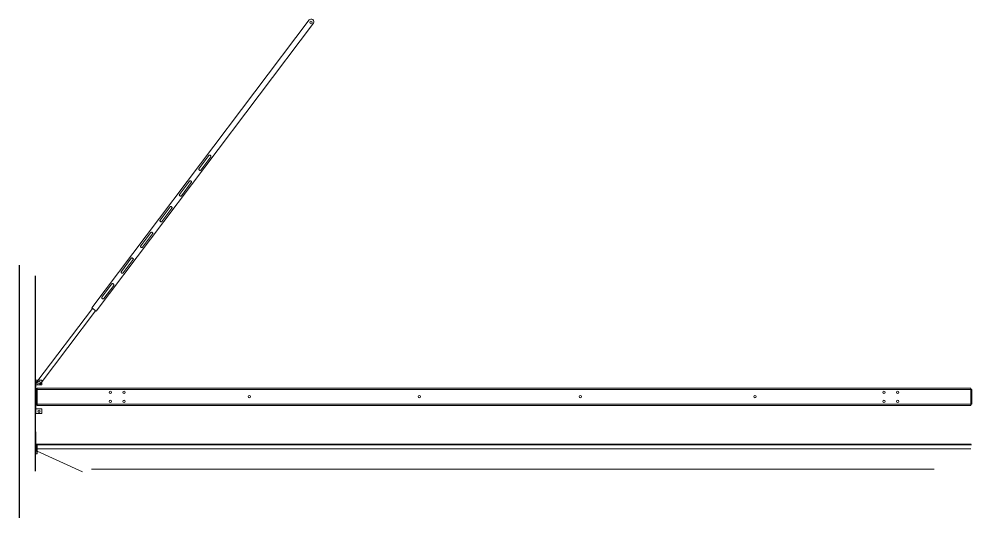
# Model space of a CAD drawing. Header units: millimetres. Extents: x -1075 to 24338, y -11868 to 7393.
# Drawn here: x 9758 to 11831, y -8920 to -7835 of the extents above; entities that cross this region are included whole.
import ezdxf

# ---------------------------------------------------------------- set-up
doc = ezdxf.new("R2010")
doc.units = ezdxf.units.MM
doc.layers.add('A-ELEV-MBE', color=253, linetype='Continuous', lineweight=18)
doc.layers.add('A-SECT-MCUT', color=7, linetype='Continuous', lineweight=25)

msp = doc.modelspace()

# ---------------------------------------------------------------- linework, layer by layer
at = {"layer": 'A-ELEV-MBE'}
for p, q in [((9916.1, -8463.3, -412.9), (10388.8, -7837.2, -412.9)), ((9925.7, -8470.5, -412.9), (10398.4, -7844.5, -412.9)), ((9796.8, -8623.8, -412.9), (9917.3, -8464.2, -412.9)), ((9804, -8629.2, -412.9), (9924.5, -8469.6, -412.9)), ((9916.1, -8463.3, -412.9), (9925.7, -8470.5, -412.9)), ((9792.9, -8692.8), (9792.9, -8619.9)), ((9792.9, -8619.9), (9794.4, -8619.9)), ((9794.4, -8692.8), (9794.4, -8619.9)), ((9807.4, -8619.9), (9794.4, -8619.9)), ((9807.4, -8630.3), (9807.4, -8619.9)), ((9794.4, -8630.3), (9807.4, -8630.3)), ((9797.4, -8639.1), (9794.4, -8637.6)), ((9796.4, -8639.8), (9794.4, -8638.7)), ((9794.9, -8640.3), (9794.9, -8672.3)), ((11830.9, -8640.3), (9794.9, -8640.3)), ((9796.4, -8639.8), (9796.4, -8672.9)), ((11828.4, -8637.3), (9797.4, -8637.3)), ((9797.4, -8640.3), (9797.4, -8637.3)), ((9797.4, -8639.1), (9797.4, -8673.5)), ((9797.4, -8640.3), (9797.4, -8672.3)), ((11828.4, -8640.3), (11828.4, -8637.3)), ((11828.4, -8640.3), (11828.4, -8672.3)), ((11830.9, -8640.3), (11830.9, -8672.3)), ((9796.4, -8672.9), (9794.4, -8674)), ((9797.4, -8673.5), (9794.4, -8675.1)), ((9807.4, -8682.4), (9794.4, -8682.4)), ((11830.9, -8672.3), (9794.9, -8672.3)), ((9797.4, -8672.3), (9797.4, -8675.3)), ((11828.4, -8675.3), (9797.4, -8675.3)), ((9807.4, -8692.8), (9807.4, -8682.4)), ((11828.4, -8672.3), (11828.4, -8675.3)), ((9792.9, -8692.8), (9794.4, -8692.8)), ((9794.4, -8692.8), (9807.4, -8692.8)), ((9792.9, -8780.4), (9792.9, -8732.3)), ((9792.9, -8732.3), (9794.4, -8732.3)), ((9794.4, -8780.4), (9794.4, -8732.3)), ((9794.4, -8760.6), (9797.4, -8760.6)), ((9796.4, -8759.2), (9794.9, -8760.6)), ((9794.9, -8760.6), (9794.9, -8774.5)), ((9795.9, -8760.6), (11829.9, -8760.6)), ((9795.9, -8774.5), (9795.9, -8760.6)), ((9796.4, -8759.2), (11829.4, -8759.2)), ((9796.4, -8760.2), (11829.4, -8760.2)), ((9796.9, -8760.6), (9796.9, -8780.4)), ((9797.4, -8760.6), (9797.4, -8780.4)), ((9797.4, -8774.5), (9797.4, -8760.6)), ((9794.4, -8780.4), (9792.9, -8780.4)), ((9797.4, -8780.4), (9794.4, -8780.4)), ((9794.9, -8774.5), (9795.9, -8774.5)), ((9797.4, -8769.2), (11828.4, -8769.2)), ((9797.4, -8774.5), (9896, -8819.2)), ((9915.1, -8813.6), (11748.9, -8813.6))]:
    msp.add_line(p, q, dxfattribs=at)
at = {"layer": 'A-ELEV-MBE', "elevation": -412.9}
for points in [[(10149.1, -8160.5), (10170.8, -8131.8, -0.414214), (10173.6, -8131.4), (10174.4, -8132, -0.414214), (10174.8, -8134.8), (10153.1, -8163.5, -0.414214), (10150.3, -8163.9), (10149.5, -8163.3, -0.414214)], [(10106.9, -8216.4), (10128.6, -8187.6, -0.414214), (10131.4, -8187.3), (10132.2, -8187.9, -0.414214), (10132.6, -8190.7), (10110.9, -8219.4, -0.414214), (10108.1, -8219.8), (10107.3, -8219.2, -0.414214)], [(10064.7, -8272.2), (10086.4, -8243.5, -0.414214), (10089.2, -8243.1), (10090, -8243.7, -0.414214), (10090.4, -8246.5), (10068.7, -8275.3, -0.414214), (10065.9, -8275.6), (10065.1, -8275, -0.414214)], [(10022.6, -8328.1), (10044.3, -8299.4, -0.414214), (10047.1, -8299), (10047.9, -8299.6, -0.414214), (10048.2, -8302.4), (10026.5, -8331.1, -0.414214), (10023.7, -8331.5), (10023, -8330.9, -0.414214)], [(9980.4, -8384), (10002.1, -8355.2, -0.414214), (10004.9, -8354.8), (10005.7, -8355.4, -0.414214), (10006.1, -8358.2), (9984.4, -8387, -0.414214), (9981.6, -8387.4), (9980.8, -8386.8, -0.414214)], [(9938.2, -8439.8), (9959.9, -8411.1, -0.414214), (9962.7, -8410.7), (9963.5, -8411.3, -0.414214), (9963.9, -8414.1), (9942.2, -8442.8, -0.414214), (9939.4, -8443.2), (9938.6, -8442.6, -0.414214)]]:
    msp.add_lwpolyline(points, format="xyb", close=True, dxfattribs=at)
at = {"layer": 'A-ELEV-MBE'}
for centre in [(10392.9, -7842.3, -412.9), (9801.3, -8625.1), (9801.3, -8625.1), (9956.2, -8646.6, -412.9), (9986.2, -8646.6, -412.9), (11639.5, -8646.6, -412.9), (11669.5, -8646.6, -412.9), (9956.2, -8666.5, -412.9), (9986.2, -8666.5, -412.9), (10258.8, -8655.8, -412.9), (10628.8, -8655.8, -412.9), (10978.8, -8655.8, -412.9), (11358.8, -8655.8, -412.9), (11639.5, -8666.5, -412.9), (11669.5, -8666.5, -412.9), (9801.3, -8687.6)]:
    msp.add_circle(centre, 2.5, dxfattribs=at)
for centre, radius, start, end in [((10393.3, -7841.3, -412.9), 6.03, 328.1706, 137.7197), ((9801.1, -8625.6, -412.9), 4.64, 156.887, 309.0033)]:
    msp.add_arc(centre, radius, start, end, dxfattribs=at)
at = {"layer": 'A-SECT-MCUT'}
for p, q in [((9757.9, -8370.1), (9757.9, -8919.6)), ((9792.9, -8393.1), (9792.9, -8818.1)), ((9796.4, -8760.2), (9795.9, -8760.6)), ((9796.4, -8759.2), (9796.4, -8760.2))]:
    msp.add_line(p, q, dxfattribs=at)

doc.saveas('drawing.dxf')
